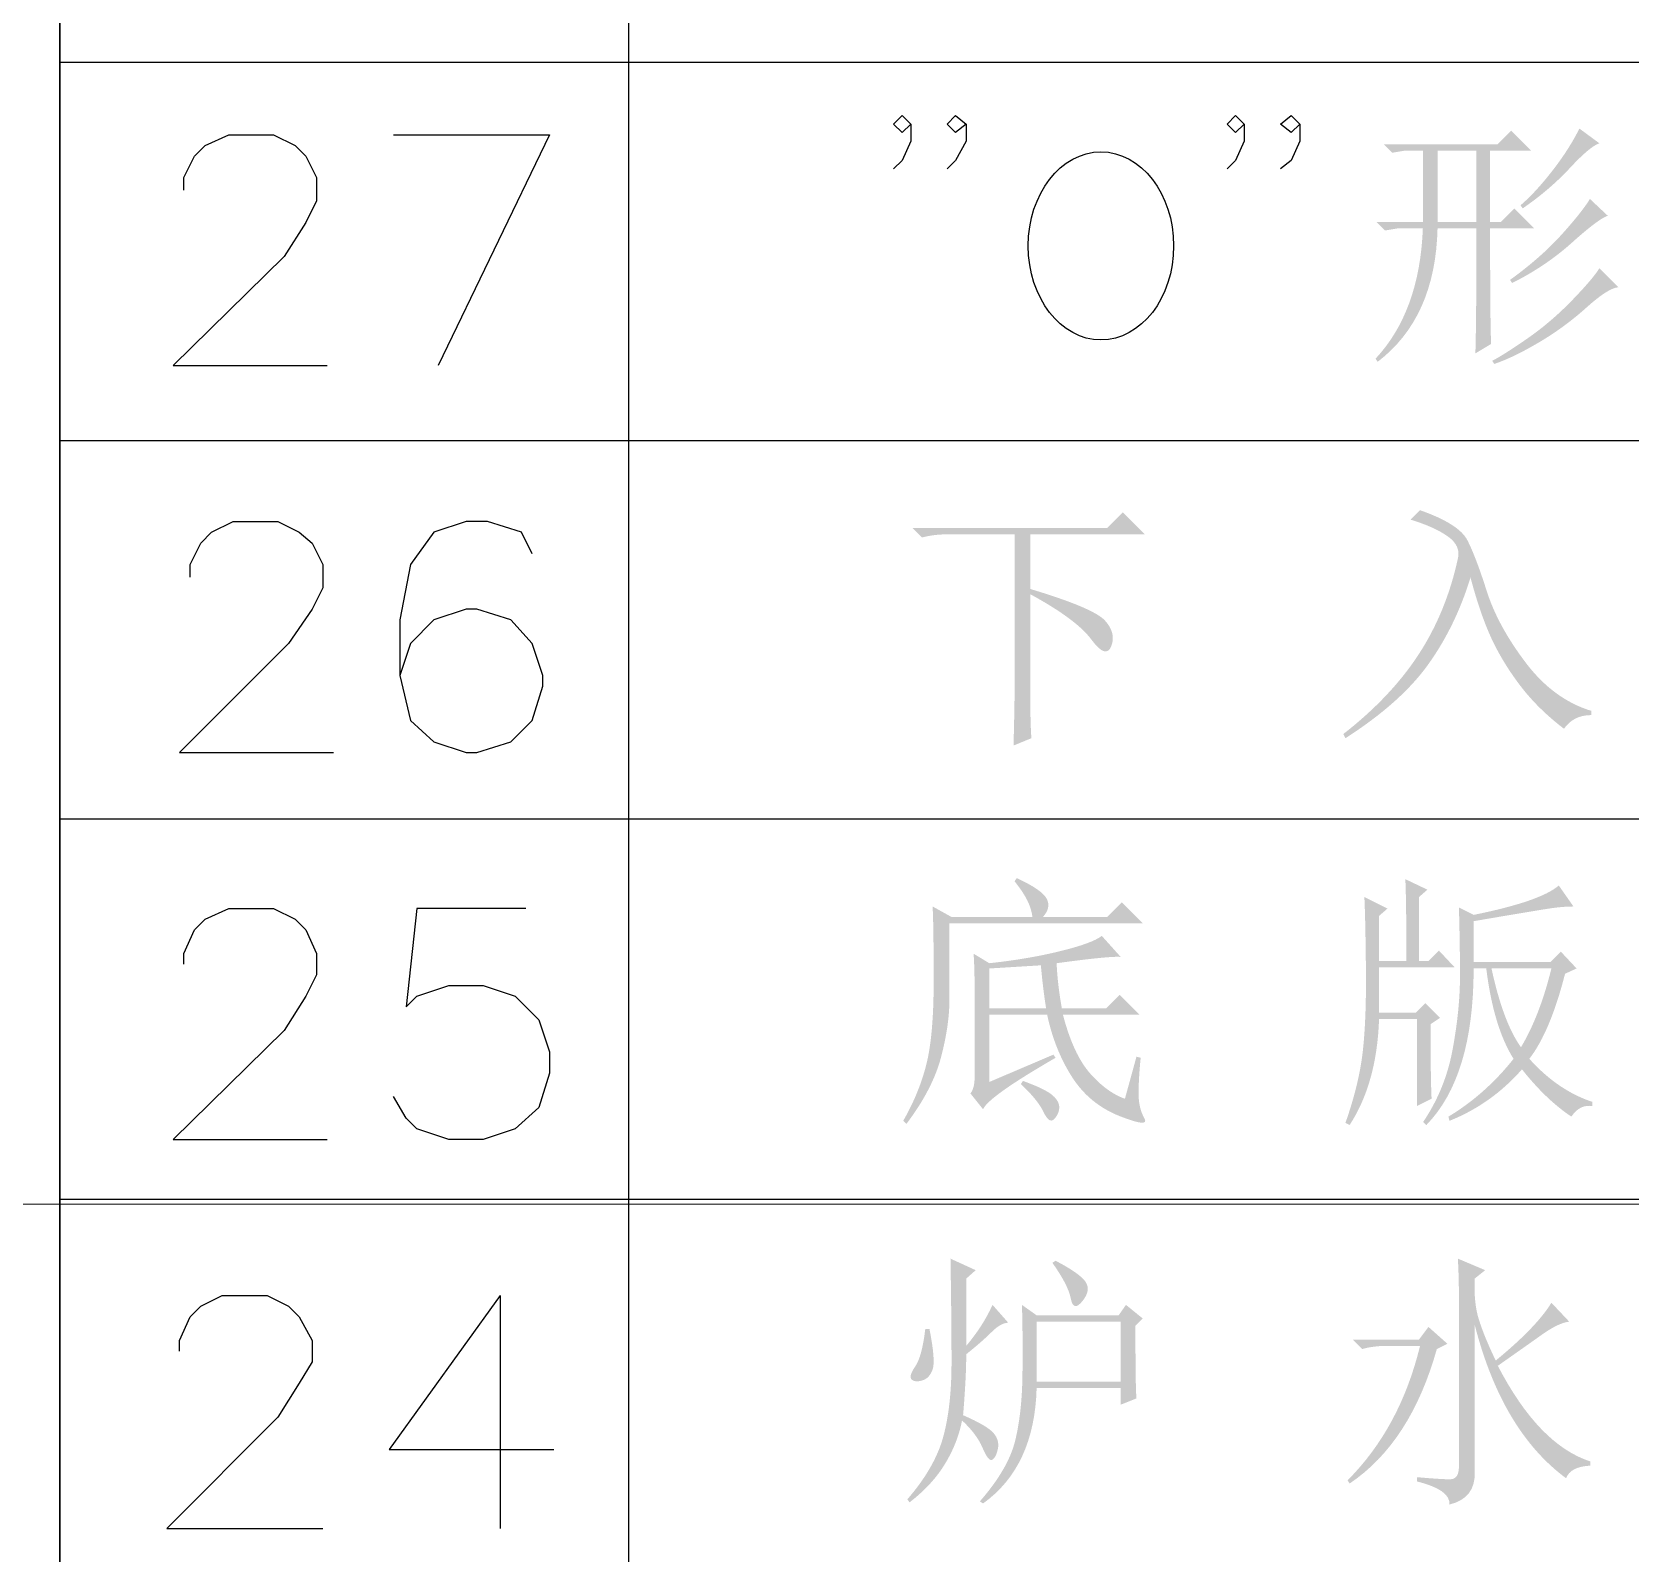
# Model space of a CAD drawing. Header units: millimetres. Extents: x 0 to 841, y 0 to 1189.
# Drawn here: x 673.35 to 705, y 230.89 to 261.01 of the extents above; entities that cross this region are included whole.
import ezdxf

# ---------------------------------------------------------------- set-up
doc = ezdxf.new("R2010")
doc.units = ezdxf.units.MM
doc.layers.add('C00-00-00', color=7, linetype='Continuous')
doc.layers.add('CBF-BF-BF', color=7, linetype='Continuous', true_color=0xbfbfbf)

msp = doc.modelspace()

# ---------------------------------------------------------------- hatches: boundary and pattern name
at = {"layer": 'C00-00-00'}
h = msp.add_hatch(color=256, dxfattribs=at)
edge = h.paths.add_edge_path(flags=0)
edge.add_spline(control_points=[(703.994646, 259.099816), (703.994646, 259.099816), (704.390419, 258.808223), (704.390419, 258.808223), (704.265293, 258.76633), (704.070714, 258.603722), (703.807233, 258.319295), (703.543752, 258.034868), (703.231764, 257.767528), (702.871269, 257.518379), (702.871269, 257.518379), (702.829377, 257.580666), (702.829377, 257.580666), (703.023405, 257.747133), (703.231764, 257.97258), (703.453904, 258.257007), (703.675493, 258.541434), (703.85574, 258.822003), (703.994646, 259.099816), (703.994646, 259.099816), (703.994646, 259.099816), (703.994646, 259.099816)], knot_values=[0, 0, 0, 0, 1, 1, 1, 2, 2, 2, 3, 3, 3, 4, 4, 4, 5, 5, 5, 6, 6, 6, 7, 7, 7, 7], degree=3, periodic=1)
edge = h.paths.add_edge_path(flags=0)
edge.add_spline(control_points=[(704.203006, 257.705792), (704.203006, 257.705792), (704.556886, 257.372858), (704.556886, 257.372858), (704.43176, 257.330966), (704.19584, 257.154026), (703.849125, 256.842038), (703.50186, 256.53005), (703.106638, 256.26271), (702.66291, 256.041122), (702.66291, 256.041122), (702.621569, 256.103409), (702.621569, 256.103409), (703.023956, 256.394451), (703.360197, 256.689351), (703.630844, 256.987559), (703.90094, 257.285766), (704.09166, 257.524993), (704.203006, 257.705792), (704.203006, 257.705792), (704.203006, 257.705792), (704.203006, 257.705792)], knot_values=[0, 0, 0, 0, 1, 1, 1, 2, 2, 2, 3, 3, 3, 4, 4, 4, 5, 5, 5, 6, 6, 6, 7, 7, 7, 7], degree=3, periodic=1)
edge = h.paths.add_edge_path(flags=0)
edge.add_spline(control_points=[(704.390419, 256.332164), (704.390419, 256.332164), (704.764694, 255.957888), (704.764694, 255.957888), (704.625788, 255.943557), (704.414672, 255.808509), (704.130245, 255.551643), (703.845818, 255.294776), (703.533279, 255.066022), (703.19373, 254.86538), (702.853631, 254.664186), (702.55873, 254.521973), (702.309581, 254.438739), (702.309581, 254.438739), (702.267689, 254.501026), (702.267689, 254.501026), (702.406595, 254.57048), (702.632042, 254.712693), (702.94403, 254.927667), (703.256018, 255.142641), (703.550367, 255.392342), (703.828179, 255.676769), (704.10544, 255.961196), (704.292854, 256.179477), (704.390419, 256.332164), (704.390419, 256.332164), (704.390419, 256.332164), (704.390419, 256.332164)], knot_values=[0, 0, 0, 0, 1, 1, 1, 2, 2, 2, 3, 3, 3, 4, 4, 4, 5, 5, 5, 6, 6, 6, 7, 7, 7, 8, 8, 8, 9, 9, 9, 9], degree=3, periodic=1)
edge = h.paths.add_edge_path(flags=0)
edge.add_spline(control_points=[(701.185653, 258.662702), (701.185653, 258.662702), (701.185653, 257.247732), (701.185653, 257.247732), (701.185653, 257.247732), (701.955701, 257.247732), (701.955701, 257.247732), (701.955701, 257.247732), (701.955701, 258.662702), (701.955701, 258.662702), (701.955701, 258.662702), (701.185653, 258.662702), (701.185653, 258.662702)], knot_values=[0, 0, 0, 0, 1, 1, 1, 2, 2, 2, 3, 3, 3, 4, 4, 4, 4], degree=3, periodic=1)
edge = h.paths.add_edge_path(flags=0)
edge.add_spline(control_points=[(701.934755, 254.646547), (701.948535, 255.090276), (701.955701, 255.915996), (701.955701, 257.123158), (701.955701, 257.123158), (701.185653, 257.123158), (701.185653, 257.123158), (701.158092, 255.943557), (700.76232, 255.062715), (699.999438, 254.48008), (699.999438, 254.48008), (699.958097, 254.542368), (699.958097, 254.542368), (700.54018, 255.166343), (700.852719, 256.02679), (700.894611, 257.123158), (700.894611, 257.123158), (700.39521, 257.123158), (700.39521, 257.123158), (700.39521, 257.123158), (700.14551, 257.081265), (700.14551, 257.081265), (700.14551, 257.081265), (699.979043, 257.247732), (699.979043, 257.247732), (699.979043, 257.247732), (700.894611, 257.247732), (700.894611, 257.247732), (700.894611, 257.247732), (700.894611, 258.662702), (700.894611, 258.662702), (700.894611, 258.662702), (700.540731, 258.662702), (700.540731, 258.662702), (700.540731, 258.662702), (700.291031, 258.621361), (700.291031, 258.621361), (700.291031, 258.621361), (700.124564, 258.787828), (700.124564, 258.787828), (700.124564, 258.787828), (702.371868, 258.787828), (702.371868, 258.787828), (702.371868, 258.787828), (702.642515, 259.057923), (702.642515, 259.057923), (702.642515, 259.057923), (703.037736, 258.662702), (703.037736, 258.662702), (703.037736, 258.662702), (702.226348, 258.662702), (702.226348, 258.662702), (702.226348, 258.662702), (702.226348, 257.247732), (702.226348, 257.247732), (702.226348, 257.247732), (702.434156, 257.247732), (702.434156, 257.247732), (702.434156, 257.247732), (702.704802, 257.518379), (702.704802, 257.518379), (702.704802, 257.518379), (703.100024, 257.123158), (703.100024, 257.123158), (703.100024, 257.123158), (702.226348, 257.123158), (702.226348, 257.123158), (702.226348, 255.860323), (702.232962, 255.097441), (702.246743, 254.83396), (702.246743, 254.83396), (701.934755, 254.646547), (701.934755, 254.646547)], knot_values=[0, 0, 0, 0, 1, 1, 1, 2, 2, 2, 3, 3, 3, 4, 4, 4, 5, 5, 5, 6, 6, 6, 7, 7, 7, 8, 8, 8, 9, 9, 9, 10, 10, 10, 11, 11, 11, 12, 12, 12, 13, 13, 13, 14, 14, 14, 15, 15, 15, 16, 16, 16, 17, 17, 17, 18, 18, 18, 19, 19, 19, 20, 20, 20, 21, 21, 21, 22, 22, 22, 23, 23, 23, 24, 24, 24, 24], degree=3, periodic=1)
h = msp.add_hatch(color=256, dxfattribs=at)
edge = h.paths.add_edge_path(flags=0)
edge.add_spline(control_points=[(690.791784, 251.188047), (690.791784, 251.188047), (694.640921, 251.188047), (694.640921, 251.188047), (694.640921, 251.188047), (694.95346, 251.500586), (694.95346, 251.500586), (694.95346, 251.500586), (695.390022, 251.063472), (695.390022, 251.063472), (695.390022, 251.063472), (693.122323, 251.063472), (693.122323, 251.063472), (693.122323, 251.063472), (693.122323, 249.981437), (693.122323, 249.981437), (693.954658, 249.731185), (694.446893, 249.523377), (694.59958, 249.35691), (694.751715, 249.190443), (694.793607, 249.020117), (694.724154, 248.847036), (694.654701, 248.673954), (694.522961, 248.719154), (694.328933, 248.982635), (694.134905, 249.246116), (693.732518, 249.544323), (693.122323, 249.877257), (693.122323, 249.877257), (693.122323, 247.755078), (693.122323, 247.755078), (693.122323, 247.463486), (693.128937, 247.220951), (693.142718, 247.026372), (693.142718, 247.026372), (692.789389, 246.880851), (692.789389, 246.880851), (692.802618, 247.394032), (692.809784, 247.747913), (692.809784, 247.94194), (692.809784, 247.94194), (692.809784, 251.063472), (692.809784, 251.063472), (692.809784, 251.063472), (691.478047, 251.063472), (691.478047, 251.063472), (691.2978, 251.063472), (691.131333, 251.042526), (690.978646, 251.001185), (690.978646, 251.001185), (690.791784, 251.188047), (690.791784, 251.188047)], knot_values=[0, 0, 0, 0, 1, 1, 1, 2, 2, 2, 3, 3, 3, 4, 4, 4, 5, 5, 5, 6, 6, 6, 7, 7, 7, 8, 8, 8, 9, 9, 9, 10, 10, 10, 11, 11, 11, 12, 12, 12, 13, 13, 13, 14, 14, 14, 15, 15, 15, 16, 16, 16, 17, 17, 17, 17], degree=3, periodic=1)
h = msp.add_hatch(color=256, dxfattribs=at)
edge = h.paths.add_edge_path(flags=0)
edge.add_spline(control_points=[(700.651863, 251.354514), (700.651863, 251.354514), (700.839276, 251.541927), (700.839276, 251.541927), (701.351907, 251.361129), (701.663895, 251.163794), (701.77524, 250.94882), (701.886034, 250.733846), (702.014467, 250.397053), (702.159988, 249.939545), (702.305509, 249.482036), (702.562375, 249.010196), (702.930036, 248.524575), (703.297697, 248.038954), (703.731503, 247.719801), (704.230904, 247.567665), (704.230904, 247.567665), (704.230904, 247.484432), (704.230904, 247.484432), (703.994984, 247.484432), (703.814185, 247.394032), (703.689611, 247.213785), (703.342896, 247.477266), (703.051855, 247.765), (702.815934, 248.076988), (702.580014, 248.388976), (702.388743, 248.704822), (702.243222, 249.023976), (702.097701, 249.34313), (701.962653, 249.738351), (701.838079, 250.210191), (701.6435, 249.571884), (701.365687, 248.999722), (701.005192, 248.493707), (700.644698, 247.98714), (700.09679, 247.498212), (699.361468, 247.026372), (699.361468, 247.026372), (699.320127, 247.109605), (699.320127, 247.109605), (699.944103, 247.595226), (700.440197, 248.11888), (700.807857, 248.680569), (701.174967, 249.242257), (701.43514, 249.877257), (701.588378, 250.585018), (701.629719, 250.751485), (701.563573, 250.897005), (701.390492, 251.02158), (701.216859, 251.146155), (700.970466, 251.2575), (700.651863, 251.354514), (700.651863, 251.354514), (700.651863, 251.354514), (700.651863, 251.354514)], knot_values=[0, 0, 0, 0, 1, 1, 1, 2, 2, 2, 3, 3, 3, 4, 4, 4, 5, 5, 5, 6, 6, 6, 7, 7, 7, 8, 8, 8, 9, 9, 9, 10, 10, 10, 11, 11, 11, 12, 12, 12, 13, 13, 13, 14, 14, 14, 15, 15, 15, 16, 16, 16, 17, 17, 17, 18, 18, 18, 18], degree=3, periodic=1)
h = msp.add_hatch(color=256, dxfattribs=at)
edge = h.paths.add_edge_path(flags=0)
edge.add_spline(control_points=[(692.019341, 241.925479), (692.019341, 242.299754), (692.012175, 242.577015), (691.998395, 242.757814), (691.998395, 242.757814), (692.310382, 242.5704), (692.310382, 242.5704), (692.823564, 242.625522), (693.291546, 242.705448), (693.714879, 242.809628), (694.138212, 242.913256), (694.412166, 243.014129), (694.537292, 243.111143), (694.537292, 243.111143), (694.911567, 242.694975), (694.911567, 242.694975), (694.772661, 242.708755), (694.349879, 242.667414), (693.642119, 242.5704), (693.655899, 242.278808), (693.690626, 241.9806), (693.746298, 241.675778), (693.746298, 241.675778), (694.620526, 241.675778), (694.620526, 241.675778), (694.620526, 241.675778), (694.890621, 241.945873), (694.890621, 241.945873), (694.890621, 241.945873), (695.286394, 241.550652), (695.286394, 241.550652), (695.286394, 241.550652), (693.767244, 241.550652), (693.767244, 241.550652), (693.905599, 241.02369), (694.085847, 240.635084), (694.307987, 240.385383), (694.529575, 240.135683), (694.758881, 239.969216), (694.994801, 239.885982), (694.994801, 239.885982), (695.223555, 240.718317), (695.223555, 240.718317), (695.223555, 240.718317), (695.306789, 240.697371), (695.306789, 240.697371), (695.279228, 240.419558), (695.265448, 240.183638), (695.265448, 239.98961), (695.265448, 239.795583), (695.303481, 239.632974), (695.379549, 239.501234), (695.455617, 239.369493), (695.293008, 239.383274), (694.890621, 239.542575), (694.488234, 239.702427), (694.172939, 239.96205), (693.944185, 240.322544), (693.714879, 240.683039), (693.55227, 241.092592), (693.455257, 241.550652), (693.455257, 241.550652), (692.310382, 241.550652), (692.310382, 241.550652), (692.310382, 241.550652), (692.310382, 240.218916), (692.310382, 240.218916), (692.310382, 240.218916), (693.579831, 240.760209), (693.579831, 240.760209), (693.579831, 240.760209), (693.621724, 240.697371), (693.621724, 240.697371), (692.733716, 240.184189), (692.255261, 239.844641), (692.185808, 239.677623), (692.185808, 239.677623), (691.936107, 239.990162), (691.936107, 239.990162), (691.991229, 240.059615), (692.019341, 240.170409), (692.019341, 240.323096), (692.019341, 240.323096), (692.019341, 241.925479), (692.019341, 241.925479)], knot_values=[0, 0, 0, 0, 1, 1, 1, 2, 2, 2, 3, 3, 3, 4, 4, 4, 5, 5, 5, 6, 6, 6, 7, 7, 7, 8, 8, 8, 9, 9, 9, 10, 10, 10, 11, 11, 11, 12, 12, 12, 13, 13, 13, 14, 14, 14, 15, 15, 15, 16, 16, 16, 17, 17, 17, 18, 18, 18, 19, 19, 19, 20, 20, 20, 21, 21, 21, 22, 22, 22, 23, 23, 23, 24, 24, 24, 25, 25, 25, 26, 26, 26, 27, 27, 27, 28, 28, 28, 28], degree=3, periodic=1)
edge = h.paths.add_edge_path(flags=0)
edge.add_spline(control_points=[(692.310382, 242.466221), (692.310382, 242.466221), (692.310382, 241.675778), (692.310382, 241.675778), (692.310382, 241.675778), (693.43431, 241.675778), (693.43431, 241.675778), (693.392418, 241.939259), (693.357692, 242.223135), (693.330131, 242.528508), (693.330131, 242.528508), (692.310382, 242.466221), (692.310382, 242.466221)], knot_values=[0, 0, 0, 0, 1, 1, 1, 2, 2, 2, 3, 3, 3, 4, 4, 4, 4], degree=3, periodic=1)
edge = h.paths.add_edge_path(flags=0)
edge.add_spline(control_points=[(691.187006, 243.693777), (691.187006, 243.693777), (691.561281, 243.485969), (691.561281, 243.485969), (691.561281, 243.485969), (693.163664, 243.485969), (693.163664, 243.485969), (693.149332, 243.596763), (693.114606, 243.707558), (693.059484, 243.818903), (693.003811, 243.929697), (692.920578, 244.054272), (692.809784, 244.193178), (692.809784, 244.193178), (692.851676, 244.256017), (692.851676, 244.256017), (693.18461, 244.102779), (693.381945, 243.967731), (693.444784, 243.849771), (693.507071, 243.731811), (693.482817, 243.610544), (693.372023, 243.485969), (693.372023, 243.485969), (694.640921, 243.485969), (694.640921, 243.485969), (694.640921, 243.485969), (694.932514, 243.777011), (694.932514, 243.777011), (694.932514, 243.777011), (695.348681, 243.360843), (695.348681, 243.360843), (695.348681, 243.360843), (691.51994, 243.360843), (691.51994, 243.360843), (691.51994, 242.694975), (691.51994, 242.191716), (691.51994, 241.852167), (691.51994, 241.512618), (691.464267, 241.131177), (691.353473, 240.707844), (691.242127, 240.284511), (691.013373, 239.844641), (690.666659, 239.386581), (690.666659, 239.386581), (690.604371, 239.448868), (690.604371, 239.448868), (690.812179, 239.809914), (690.964866, 240.180882), (691.06188, 240.562323), (691.158894, 240.943764), (691.207952, 241.494979), (691.207952, 242.21652), (691.207952, 242.93751), (691.200786, 243.430296), (691.187006, 243.693777), (691.187006, 243.693777), (691.187006, 243.693777), (691.187006, 243.693777)], knot_values=[0, 0, 0, 0, 1, 1, 1, 2, 2, 2, 3, 3, 3, 4, 4, 4, 5, 5, 5, 6, 6, 6, 7, 7, 7, 8, 8, 8, 9, 9, 9, 10, 10, 10, 11, 11, 11, 12, 12, 12, 13, 13, 13, 14, 14, 14, 15, 15, 15, 16, 16, 16, 17, 17, 17, 18, 18, 18, 19, 19, 19, 19], degree=3, periodic=1)
edge = h.paths.add_edge_path(flags=0)
edge.add_spline(control_points=[(692.976251, 240.239862), (693.281624, 240.128517), (693.478959, 240.031503), (693.569358, 239.948269), (693.659757, 239.865587), (693.701099, 239.782354), (693.694484, 239.69912), (693.687318, 239.615887), (693.652592, 239.543126), (693.590304, 239.480288), (693.527466, 239.418), (693.458013, 239.466507), (693.381945, 239.625808), (693.305877, 239.785661), (693.156498, 239.969216), (692.934909, 240.177575), (692.934909, 240.177575), (692.976251, 240.239862), (692.976251, 240.239862)], knot_values=[0, 0, 0, 0, 1, 1, 1, 2, 2, 2, 3, 3, 3, 4, 4, 4, 5, 5, 5, 6, 6, 6, 6], degree=3, periodic=1)
h = msp.add_hatch(color=256, dxfattribs=at)
edge = h.paths.add_edge_path(flags=0)
edge.add_spline(control_points=[(700.56863, 242.611742), (700.56863, 243.402184), (700.561464, 243.943478), (700.547684, 244.235071), (700.547684, 244.235071), (700.984797, 244.026711), (700.984797, 244.026711), (700.984797, 244.026711), (700.81833, 243.88119), (700.81833, 243.88119), (700.81833, 243.88119), (700.81833, 242.611742), (700.81833, 242.611742), (700.81833, 242.611742), (701.005744, 242.611742), (701.005744, 242.611742), (701.005744, 242.611742), (701.213552, 242.820101), (701.213552, 242.820101), (701.213552, 242.820101), (701.52554, 242.487167), (701.52554, 242.487167), (701.52554, 242.487167), (700.027336, 242.487167), (700.027336, 242.487167), (700.027336, 242.487167), (700.027336, 241.592545), (700.027336, 241.592545), (700.027336, 241.592545), (700.756043, 241.592545), (700.756043, 241.592545), (700.756043, 241.592545), (700.942905, 241.779406), (700.942905, 241.779406), (700.942905, 241.779406), (701.234498, 241.488365), (701.234498, 241.488365), (701.234498, 241.488365), (701.047085, 241.363239), (701.047085, 241.363239), (701.047085, 240.641698), (701.053699, 240.149463), (701.068031, 239.885982), (701.068031, 239.885982), (700.776438, 239.740461), (700.776438, 239.740461), (700.776438, 239.740461), (700.776438, 241.467419), (700.776438, 241.467419), (700.776438, 241.467419), (700.027336, 241.467419), (700.027336, 241.467419), (699.999776, 240.620752), (699.805197, 239.920157), (699.444702, 239.365635), (699.444702, 239.365635), (699.361468, 239.407527), (699.361468, 239.407527), (699.541716, 239.920709), (699.656369, 240.392549), (699.704875, 240.822497), (699.753382, 241.252445), (699.773777, 241.800353), (699.767163, 242.466221), (699.760548, 243.132089), (699.750075, 243.603378), (699.736295, 243.88119), (699.736295, 243.88119), (700.193803, 243.652436), (700.193803, 243.652436), (700.193803, 243.652436), (700.027336, 243.506915), (700.027336, 243.506915), (700.027336, 243.506915), (700.027336, 242.611742), (700.027336, 242.611742), (700.027336, 242.611742), (700.56863, 242.611742), (700.56863, 242.611742)], knot_values=[0, 0, 0, 0, 1, 1, 1, 2, 2, 2, 3, 3, 3, 4, 4, 4, 5, 5, 5, 6, 6, 6, 7, 7, 7, 8, 8, 8, 9, 9, 9, 10, 10, 10, 11, 11, 11, 12, 12, 12, 13, 13, 13, 14, 14, 14, 15, 15, 15, 16, 16, 16, 17, 17, 17, 18, 18, 18, 19, 19, 19, 20, 20, 20, 21, 21, 21, 22, 22, 22, 23, 23, 23, 24, 24, 24, 25, 25, 25, 26, 26, 26, 26], degree=3, periodic=1)
edge = h.paths.add_edge_path(flags=0)
edge.add_spline(control_points=[(703.710557, 242.362041), (703.516529, 241.599159), (703.280609, 241.037471), (703.003348, 240.676976), (703.377623, 240.260257), (703.79379, 239.97583), (704.25185, 239.823695), (704.25185, 239.823695), (704.25185, 239.740461), (704.25185, 239.740461), (704.085383, 239.768022), (703.946477, 239.698569), (703.835683, 239.532102), (703.502749, 239.754242), (703.176429, 240.066229), (702.857276, 240.468617), (702.454888, 240.010557), (701.976434, 239.671008), (701.421911, 239.448868), (701.421911, 239.448868), (701.400965, 239.532102), (701.400965, 239.532102), (701.886034, 239.823695), (702.315982, 240.205136), (702.690809, 240.676976), (702.427328, 241.092592), (702.24708, 241.689007), (702.150066, 242.466221), (702.150066, 242.466221), (701.900366, 242.466221), (701.900366, 242.466221), (701.900366, 241.037471), (701.587827, 240.003942), (700.963851, 239.365635), (700.963851, 239.365635), (700.901564, 239.427922), (700.901564, 239.427922), (701.192605, 239.858421), (701.387184, 240.336876), (701.484198, 240.863838), (701.581212, 241.3908), (701.629719, 241.873113), (701.629719, 242.310227), (701.629719, 242.746789), (701.622553, 243.201542), (701.608773, 243.673382), (701.608773, 243.673382), (701.900366, 243.52731), (701.900366, 243.52731), (702.787823, 243.707558), (703.350062, 243.901585), (703.585982, 244.109945), (703.585982, 244.109945), (703.877024, 243.693777), (703.877024, 243.693777), (703.751898, 243.693777), (703.612992, 243.683304), (703.460856, 243.662358), (703.30817, 243.641412), (702.787823, 243.554871), (701.900366, 243.402735), (701.900366, 243.402735), (701.900366, 242.591347), (701.900366, 242.591347), (701.900366, 242.591347), (703.419515, 242.591347), (703.419515, 242.591347), (703.419515, 242.591347), (703.627323, 242.799155), (703.627323, 242.799155), (703.627323, 242.799155), (703.939311, 242.466221), (703.939311, 242.466221), (703.939311, 242.466221), (703.710557, 242.362041), (703.710557, 242.362041)], knot_values=[0, 0, 0, 0, 1, 1, 1, 2, 2, 2, 3, 3, 3, 4, 4, 4, 5, 5, 5, 6, 6, 6, 7, 7, 7, 8, 8, 8, 9, 9, 9, 10, 10, 10, 11, 11, 11, 12, 12, 12, 13, 13, 13, 14, 14, 14, 15, 15, 15, 16, 16, 16, 17, 17, 17, 18, 18, 18, 19, 19, 19, 20, 20, 20, 21, 21, 21, 22, 22, 22, 23, 23, 23, 24, 24, 24, 25, 25, 25, 25], degree=3, periodic=1)
edge = h.paths.add_edge_path(flags=0)
edge.add_spline(control_points=[(702.254246, 242.466221), (702.406382, 241.75846), (702.600961, 241.238664), (702.836881, 240.90573), (703.08603, 241.321347), (703.287224, 241.841694), (703.43991, 242.466221), (703.43991, 242.466221), (702.254246, 242.466221), (702.254246, 242.466221)], knot_values=[0, 0, 0, 0, 1, 1, 1, 2, 2, 2, 3, 3, 3, 3], degree=3, periodic=1)
h = msp.add_hatch(color=256, dxfattribs=at)
edge = h.paths.add_edge_path(flags=0)
edge.add_spline(control_points=[(692.123521, 231.913257), (692.497796, 232.343205), (692.729857, 232.741734), (692.820257, 233.109394), (692.910656, 233.477055), (692.959163, 233.910861), (692.965777, 234.410262), (692.972392, 234.909663), (692.969085, 235.374338), (692.955856, 235.804286), (692.955856, 235.804286), (693.246897, 235.596478), (693.246897, 235.596478), (693.246897, 235.596478), (694.870226, 235.596478), (694.870226, 235.596478), (694.870226, 235.596478), (695.015747, 235.804286), (695.015747, 235.804286), (695.015747, 235.804286), (695.348681, 235.533639), (695.348681, 235.533639), (695.348681, 235.533639), (695.20316, 235.388118), (695.20316, 235.388118), (695.20316, 234.569564), (695.209775, 234.091109), (695.223555, 233.952202), (695.223555, 233.952202), (694.911567, 233.827628), (694.911567, 233.827628), (694.911567, 233.827628), (694.911567, 234.160562), (694.911567, 234.160562), (694.911567, 234.160562), (693.246897, 234.160562), (693.246897, 234.160562), (693.219336, 233.119867), (692.865456, 232.357537), (692.185808, 231.871365), (692.185808, 231.871365), (692.123521, 231.913257), (692.123521, 231.913257)], knot_values=[0, 0, 0, 0, 1, 1, 1, 2, 2, 2, 3, 3, 3, 4, 4, 4, 5, 5, 5, 6, 6, 6, 7, 7, 7, 8, 8, 8, 9, 9, 9, 10, 10, 10, 11, 11, 11, 12, 12, 12, 13, 13, 13, 14, 14, 14, 14], degree=3, periodic=1)
edge = h.paths.add_edge_path(flags=0)
edge.add_spline(control_points=[(693.621724, 236.678513), (693.940326, 236.512046), (694.138212, 236.37314), (694.21428, 236.262346), (694.290348, 236.151), (694.269953, 236.022567), (694.151993, 235.877046), (694.034033, 235.731525), (693.957414, 235.748613), (693.923238, 235.92886), (693.888512, 236.109108), (693.767244, 236.345028), (693.558885, 236.636621), (693.558885, 236.636621), (693.621724, 236.678513), (693.621724, 236.678513)], knot_values=[0, 0, 0, 0, 1, 1, 1, 2, 2, 2, 3, 3, 3, 4, 4, 4, 5, 5, 5, 5], degree=3, periodic=1)
edge = h.paths.add_edge_path(flags=0)
edge.add_spline(control_points=[(693.246897, 235.471352), (693.246897, 235.471352), (693.246897, 234.285136), (693.246897, 234.285136), (693.246897, 234.285136), (694.911567, 234.285136), (694.911567, 234.285136), (694.911567, 234.285136), (694.911567, 235.471352), (694.911567, 235.471352), (694.911567, 235.471352), (693.246897, 235.471352), (693.246897, 235.471352)], knot_values=[0, 0, 0, 0, 1, 1, 1, 2, 2, 2, 3, 3, 3, 4, 4, 4, 4], degree=3, periodic=1)
edge = h.paths.add_edge_path(flags=0)
edge.add_spline(control_points=[(691.540886, 236.719854), (691.540886, 236.719854), (692.040287, 236.4911), (692.040287, 236.4911), (692.040287, 236.4911), (691.852874, 236.324633), (691.852874, 236.324633), (691.852874, 236.324633), (691.852874, 234.992897), (691.852874, 234.992897), (692.074462, 235.256378), (692.248095, 235.526473), (692.373221, 235.804286), (692.373221, 235.804286), (692.685209, 235.450406), (692.685209, 235.450406), (692.588195, 235.450406), (692.476849, 235.387567), (692.352275, 235.262992), (692.227149, 235.138418), (692.060682, 234.992897), (691.852874, 234.82643), (691.852874, 234.521057), (691.831928, 234.118669), (691.790586, 233.619268), (692.109189, 233.480362), (692.310382, 233.362402), (692.393616, 233.265388), (692.476849, 233.168374), (692.50441, 233.060887), (692.476849, 232.942927), (692.449289, 232.824967), (692.411255, 232.756065), (692.362748, 232.735119), (692.314241, 232.714173), (692.251402, 232.793548), (692.175335, 232.974347), (692.098716, 233.154594), (691.963668, 233.334841), (691.76964, 233.51564), (691.713968, 233.224047), (691.603173, 232.93962), (691.436706, 232.662359), (691.270239, 232.385097), (691.034319, 232.128231), (690.728946, 231.892311), (690.728946, 231.892311), (690.687605, 231.954598), (690.687605, 231.954598), (691.048099, 232.371317), (691.283468, 232.779768), (691.394814, 233.182155), (691.505608, 233.584542), (691.561281, 234.076777), (691.561281, 234.659412), (691.561281, 235.242046), (691.554115, 235.92886), (691.540886, 236.719854), (691.540886, 236.719854), (691.540886, 236.719854), (691.540886, 236.719854)], knot_values=[0, 0, 0, 0, 1, 1, 1, 2, 2, 2, 3, 3, 3, 4, 4, 4, 5, 5, 5, 6, 6, 6, 7, 7, 7, 8, 8, 8, 9, 9, 9, 10, 10, 10, 11, 11, 11, 12, 12, 12, 13, 13, 13, 14, 14, 14, 15, 15, 15, 16, 16, 16, 17, 17, 17, 18, 18, 18, 19, 19, 19, 20, 20, 20, 20], degree=3, periodic=1)
edge = h.paths.add_edge_path(flags=0)
edge.add_spline(control_points=[(691.124718, 235.325831), (691.207401, 234.909112), (691.228347, 234.642324), (691.187006, 234.524364), (691.145113, 234.406404), (691.07566, 234.333643), (690.978646, 234.306083), (690.881632, 234.278522), (690.812179, 234.285136), (690.770838, 234.327029), (690.728946, 234.36837), (690.753199, 234.454911), (690.843599, 234.586651), (690.933447, 234.718392), (690.999593, 234.964785), (691.041485, 235.325831), (691.041485, 235.325831), (691.124718, 235.325831), (691.124718, 235.325831)], knot_values=[0, 0, 0, 0, 1, 1, 1, 2, 2, 2, 3, 3, 3, 4, 4, 4, 5, 5, 5, 6, 6, 6, 6], degree=3, periodic=1)
h = msp.add_hatch(color=256, dxfattribs=at)
edge = h.paths.add_edge_path(flags=0)
edge.add_spline(control_points=[(701.588378, 236.719854), (701.588378, 236.719854), (702.12912, 236.4911), (702.12912, 236.4911), (702.12912, 236.4911), (701.921312, 236.324633), (701.921312, 236.324633), (701.90698, 236.005479), (701.934541, 235.734833), (702.003994, 235.513244), (702.073448, 235.291104), (702.184242, 235.020458), (702.33748, 234.701304), (702.878222, 235.145032), (703.245882, 235.526473), (703.43991, 235.846178), (703.43991, 235.846178), (703.79379, 235.471352), (703.79379, 235.471352), (703.654884, 235.45702), (703.477944, 235.373787), (703.26297, 235.221651), (703.047996, 235.068965), (702.753096, 234.861156), (702.378821, 234.597676), (702.919563, 233.556981), (703.529758, 232.925288), (704.209958, 232.7037), (704.209958, 232.7037), (704.209958, 232.620466), (704.209958, 232.620466), (703.946477, 232.606686), (703.786625, 232.523452), (703.731503, 232.370766), (702.884836, 232.994742), (702.281807, 234.007875), (701.921312, 235.409064), (701.921312, 235.409064), (701.921312, 232.495892), (701.921312, 232.495892), (701.934541, 232.149177), (701.768074, 231.934203), (701.421911, 231.850419), (701.43514, 232.044998), (701.220166, 232.197684), (700.776438, 232.308478), (700.776438, 232.308478), (700.776438, 232.391712), (700.776438, 232.391712), (701.095592, 232.364151), (701.313873, 232.34982), (701.431833, 232.34982), (701.549793, 232.34982), (701.608773, 232.433053), (701.608773, 232.600071), (701.608773, 232.600071), (701.608773, 235.949807), (701.608773, 235.949807), (701.608773, 236.213288), (701.601607, 236.470154), (701.588378, 236.719854), (701.588378, 236.719854), (701.588378, 236.719854), (701.588378, 236.719854)], knot_values=[0, 0, 0, 0, 1, 1, 1, 2, 2, 2, 3, 3, 3, 4, 4, 4, 5, 5, 5, 6, 6, 6, 7, 7, 7, 8, 8, 8, 9, 9, 9, 10, 10, 10, 11, 11, 11, 12, 12, 12, 13, 13, 13, 14, 14, 14, 15, 15, 15, 16, 16, 16, 17, 17, 17, 18, 18, 18, 19, 19, 19, 20, 20, 20, 21, 21, 21, 21], degree=3, periodic=1)
edge = h.paths.add_edge_path(flags=0)
edge.add_spline(control_points=[(699.444702, 232.266586), (699.444702, 232.266586), (699.403361, 232.329425), (699.403361, 232.329425), (700.09679, 233.022853), (700.575244, 233.91031), (700.839276, 234.992897), (700.839276, 234.992897), (700.193803, 234.992897), (700.193803, 234.992897), (700.013556, 234.992897), (699.847089, 234.971951), (699.694402, 234.93061), (699.694402, 234.93061), (699.50754, 235.117472), (699.50754, 235.117472), (699.50754, 235.117472), (700.81833, 235.117472), (700.81833, 235.117472), (700.81833, 235.117472), (701.005744, 235.367172), (701.005744, 235.367172), (701.005744, 235.367172), (701.380019, 235.034238), (701.380019, 235.034238), (701.380019, 235.034238), (701.172211, 234.93061), (701.172211, 234.93061), (700.824945, 233.695887), (700.249476, 232.80788), (699.444702, 232.266586), (699.444702, 232.266586), (699.444702, 232.266586), (699.444702, 232.266586)], knot_values=[0, 0, 0, 0, 1, 1, 1, 2, 2, 2, 3, 3, 3, 4, 4, 4, 5, 5, 5, 6, 6, 6, 7, 7, 7, 8, 8, 8, 9, 9, 9, 10, 10, 10, 11, 11, 11, 11], degree=3, periodic=1)

# ---------------------------------------------------------------- linework, layer by layer
at = {"layer": 'C00-00-00', "lineweight": 25}
for points in [[(795.909, 12.640028), (673.904333, 12.640028), (673.904333, 290.473694), (795.909, 290.473694)], [(673.904333, 290.473694), (673.904333, 282.938361), (673.904333, 275.445361), (673.904333, 267.952361), (673.904333, 260.417028), (673.904333, 252.924028), (673.904333, 245.431028), (673.904333, 237.895694), (673.904333, 230.402694), (673.904333, 222.867361), (673.904333, 215.374361), (673.904333, 207.881361), (673.904333, 200.346028), (673.904333, 192.853028), (673.904333, 185.360028), (673.904333, 177.824694), (673.904333, 170.331694), (673.904333, 87.739361)], [(673.904333, 290.473694), (685.165, 290.473694), (685.165, 50.189694)], [(690.753, 259.189361), (690.583667, 259.020028), (690.414333, 259.189361), (690.583667, 259.358694), (690.753, 259.189361), (690.753, 258.850694), (690.583667, 258.469694), (690.414333, 258.300361)], [(691.853667, 259.189361), (691.642, 259.020028), (691.472667, 259.189361), (691.642, 259.358694), (691.853667, 259.189361), (691.853667, 258.850694), (691.642, 258.469694), (691.472667, 258.300361)], [(697.357, 259.189361), (697.187667, 259.020028), (697.018333, 259.189361), (697.187667, 259.358694), (697.357, 259.189361), (697.357, 258.850694), (697.187667, 258.469694), (697.018333, 258.300361)], [(698.457667, 259.189361), (698.288333, 259.020028), (698.076667, 259.189361), (698.288333, 259.358694), (698.457667, 259.189361), (698.457667, 258.850694), (698.288333, 258.469694), (698.076667, 258.300361)], [(676.359667, 257.877028), (676.359667, 258.131028), (676.571333, 258.554361), (676.783, 258.766028), (677.248667, 258.977694), (678.137667, 258.977694), (678.561, 258.766028), (678.772667, 258.554361), (678.984333, 258.131028), (678.984333, 257.665361), (678.772667, 257.242028), (678.349333, 256.564694), (676.148, 254.405694), (679.196, 254.405694)], [(680.508333, 258.977694), (683.598667, 258.977694), (681.397333, 254.405694)], [(676.486667, 250.214694), (676.486667, 250.468694), (676.698333, 250.892028), (676.91, 251.103694), (677.333333, 251.315361), (678.222333, 251.315361), (678.645667, 251.103694), (678.899667, 250.892028), (679.111333, 250.468694), (679.111333, 250.003028), (678.899667, 249.579694), (678.434, 248.902361), (676.275, 246.743361), (679.323, 246.743361)], [(683.26, 250.680361), (683.048333, 251.103694), (682.371, 251.315361), (681.947667, 251.315361), (681.312667, 251.103694), (680.847, 250.468694), (680.635333, 249.368028), (680.635333, 248.267361), (680.847, 247.378361), (681.312667, 246.955028), (681.947667, 246.743361), (682.159333, 246.743361), (682.836667, 246.955028), (683.26, 247.378361), (683.471667, 248.055694), (683.471667, 248.267361), (683.26, 248.902361), (682.836667, 249.368028), (682.159333, 249.579694), (681.947667, 249.579694), (681.312667, 249.368028), (680.847, 248.902361), (680.635333, 248.267361)], [(676.359667, 242.552361), (676.359667, 242.764028), (676.571333, 243.229694), (676.783, 243.441361), (677.248667, 243.653028), (678.137667, 243.653028), (678.561, 243.441361), (678.772667, 243.229694), (678.984333, 242.764028), (678.984333, 242.340694), (678.772667, 241.917361), (678.349333, 241.240028), (676.148, 239.081028), (679.196, 239.081028)], [(683.133, 243.653028), (680.974, 243.653028), (680.762333, 241.705694), (680.974, 241.917361), (681.609, 242.129028), (682.286333, 242.129028), (682.921333, 241.917361), (683.387, 241.451694), (683.598667, 240.816694), (683.598667, 240.393361), (683.387, 239.716028), (682.921333, 239.292694), (682.286333, 239.081028), (681.609, 239.081028), (680.974, 239.292694), (680.762333, 239.504361), (680.508333, 239.927694)], [(676.275, 234.890028), (676.275, 235.101694), (676.486667, 235.567361), (676.698333, 235.779028), (677.121667, 235.990694), (678.010667, 235.990694), (678.434, 235.779028), (678.645667, 235.567361), (678.899667, 235.101694), (678.899667, 234.678361), (678.645667, 234.255028), (678.222333, 233.577694), (676.021, 231.376361), (679.111333, 231.376361)], [(682.625, 235.990694), (680.423667, 232.942694), (683.683333, 232.942694)], [(682.625, 235.990694), (682.625, 231.376361)]]:
    msp.add_lwpolyline(points, dxfattribs=at)
msp.add_ellipse((694.520667, 256.776361), major_axis=(0, 1.862667), ratio=0.772727, start_param=0, end_param=6.283185, dxfattribs=at)
for points in [[(673.904333, 260.417028), (673.904333, 260.417028), (795.909, 260.417028), (795.909, 260.417028)], [(673.904333, 252.924028), (673.904333, 252.924028), (795.909, 252.924028), (795.909, 252.924028)], [(673.904333, 245.431028), (673.904333, 245.431028), (795.909, 245.431028), (795.909, 245.431028)], [(673.904333, 237.895694), (673.904333, 237.895694), (795.909, 237.895694), (795.909, 237.895694)]]:
    msp.add_open_spline(points, degree=3, dxfattribs=at)
at = {"layer": 'CBF-BF-BF', "lineweight": 9}
msp.add_lwpolyline([(841.000001, 237.800007), (0, 237.800007)], dxfattribs=at)

doc.saveas('drawing.dxf')
